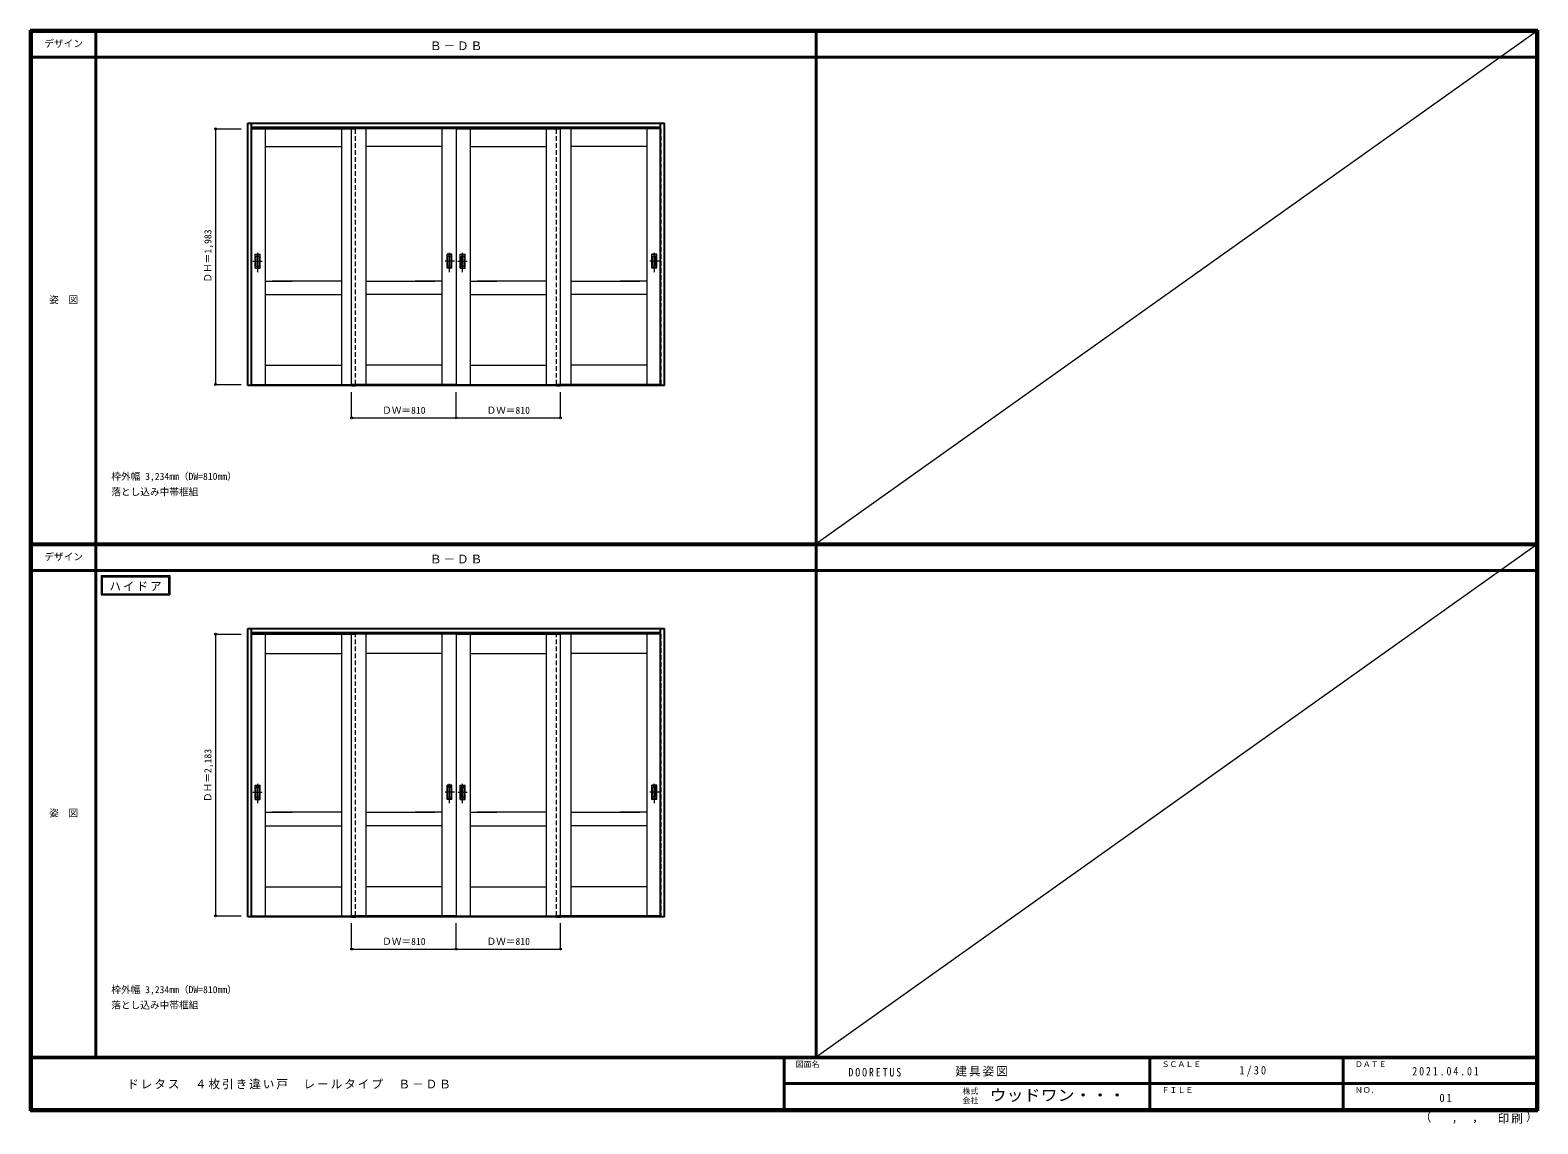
# Model space of a CAD drawing. Units: millimetres, scale not verified. Extents: x -6000 to 5700, y -4307 to 4175.
import ezdxf
from ezdxf.enums import TextEntityAlignment as Align

# ---------------------------------------------------------------- set-up
doc = ezdxf.new("R2010")
doc.units = ezdxf.units.MM
doc.header["$LTSCALE"] = 30
doc.header["$PDMODE"] = 32
doc.header["$PDSIZE"] = 15
doc.linetypes.add('CHAIN1', pattern=[8, 5, -1, 1, -1])
doc.linetypes.add('DASHED1', pattern=[1.8, 1.2, -0.6])
for name, color, linetype, lineweight in [('0-2_扉', 7, 'Continuous', 18), ('0-4_枠', 3, 'Continuous', 25), ('0-6_引手', 7, 'Continuous', 18), ('0-A_文字', 7, 'Continuous', 18), ('0-B_寸法', 7, 'Continuous', 9), ('F-1_枠', 6, 'Continuous', 40), ('F-A_文字', 7, 'Continuous', 18)]:
    doc.layers.add(name, color=color, linetype=linetype, lineweight=lineweight)
doc.styles.add('ＭＳ ゴシック', font='')
doc.styles.get('ＭＳ ゴシック').set_extended_font_data('MS Gothic')

msp = doc.modelspace()

# ---------------------------------------------------------------- linework, layer by layer
at = {"layer": '0-2_扉', "color": 4, "linetype": 'DASHED1', "lineweight": 9}
for p, q in [((-4285, 3409), (-4285, 3405)), ((-4285, 3409), (-4285, 3405)), ((-4285, 3409), (-4285, 1426)), ((-4282, 3409), (-4285, 3409)), ((-3475, 1426), (-3475, 3409)), ((-2695, 3409), (-2695, 3405)), ((-2695, 3409), (-2695, 3405)), ((-1915, 1426), (-1915, 3409)), ((-1108, 3409), (-1105, 3409)), ((-1105, 3409), (-1105, 3405)), ((-1105, 3409), (-1105, 3405)), ((-1105, 3409), (-1105, 1426)), ((-4282, 1426), (-4285, 1426)), ((-1108, 1426), (-1105, 1426)), ((-4285, -510.25), (-4285, -514.25)), ((-4285, -510.25), (-4285, -514.25)), ((-4285, -510.25), (-4285, -2693.25)), ((-4282, -510.25), (-4285, -510.25)), ((-2695, -510.25), (-2695, -514.25)), ((-2695, -510.25), (-2695, -514.25)), ((-1108, -510.25), (-1105, -510.25)), ((-1105, -510.25), (-1105, -514.25)), ((-1105, -510.25), (-1105, -514.25)), ((-1105, -510.25), (-1105, -2693.25)), ((-4282, -2693.25), (-4285, -2693.25)), ((-1108, -2693.25), (-1105, -2693.25))]:
    msp.add_line(p, q, dxfattribs=at)
at = {"layer": '0-2_扉'}
for p, q in [((-4282, 3409), (-3475, 3409)), ((-4175, 3409), (-4175, 1426)), ((-3585, 3409), (-3585, 1426)), ((-2695, 3409), (-3505, 3409)), ((-3395, 3409), (-3395, 1426)), ((-2805, 3409), (-2805, 1426)), ((-2695, 3409), (-2695, 1426)), ((-2695, 3409), (-1885, 3409)), ((-2695, 3409), (-2695, 1426)), ((-2585, 3409), (-2585, 1426)), ((-1995, 3409), (-1995, 1426)), ((-1108, 3409), (-1915, 3409)), ((-1805, 3409), (-1805, 1426)), ((-1215, 3409), (-1215, 1426)), ((-4175, 3274), (-3585, 3274)), ((-2805, 3274), (-3395, 3274)), ((-2585, 3274), (-1995, 3274)), ((-1215, 3274), (-1805, 3274)), ((-4175, 2229), (-3967.5, 2229)), ((-3585, 2229), (-4121.5, 2229)), ((-3395, 2229), (-2858.5, 2229)), ((-2805, 2229), (-3012.5, 2229)), ((-2585, 2229), (-2377.5, 2229)), ((-1995, 2229), (-2531.5, 2229)), ((-1805, 2229), (-1268.5, 2229)), ((-1215, 2229), (-1422.5, 2229)), ((-4175, 2124), (-3585, 2124)), ((-2805, 2124), (-3395, 2124)), ((-2585, 2124), (-1995, 2124)), ((-1215, 2124), (-1805, 2124)), ((-4175, 1576), (-3585, 1576)), ((-2805, 1576), (-3395, 1576)), ((-2585, 1576), (-1995, 1576)), ((-1215, 1576), (-1805, 1576)), ((-4282, 1426), (-3475, 1426)), ((-1108, 1426), (-1915, 1426)), ((-4282, -510.25), (-3475, -510.25)), ((-4175, -510.25), (-4175, -2693.25)), ((-3585, -510.25), (-3585, -2693.25)), ((-2695, -510.25), (-3505, -510.25)), ((-3395, -510.25), (-3395, -2693.25)), ((-2805, -510.25), (-2805, -2693.25)), ((-2695, -510.25), (-2695, -2693.25)), ((-2695, -510.25), (-1885, -510.25)), ((-2695, -510.25), (-2695, -2693.25)), ((-2585, -510.25), (-2585, -2693.25)), ((-1995, -510.25), (-1995, -2693.25)), ((-1108, -510.25), (-1915, -510.25)), ((-1805, -510.25), (-1805, -2693.25)), ((-1215, -510.25), (-1215, -2693.25)), ((-4175, -660.25), (-3585, -660.25)), ((-2805, -660.25), (-3395, -660.25)), ((-2585, -660.25), (-1995, -660.25)), ((-1215, -660.25), (-1805, -660.25)), ((-4175, -1890.25), (-3967.5, -1890.25)), ((-3585, -1890.25), (-4121.5, -1890.25)), ((-3395, -1890.25), (-2858.5, -1890.25)), ((-2805, -1890.25), (-3012.5, -1890.25)), ((-2585, -1890.25), (-2377.5, -1890.25)), ((-1995, -1890.25), (-2531.5, -1890.25)), ((-1805, -1890.25), (-1268.5, -1890.25)), ((-1215, -1890.25), (-1422.5, -1890.25)), ((-4175, -1995.25), (-3585, -1995.25)), ((-2805, -1995.25), (-3395, -1995.25)), ((-2585, -1995.25), (-1995, -1995.25)), ((-1215, -1995.25), (-1805, -1995.25)), ((-4175, -2468.25), (-3585, -2468.25)), ((-2805, -2468.25), (-3395, -2468.25)), ((-2585, -2468.25), (-1995, -2468.25)), ((-1215, -2468.25), (-1805, -2468.25)), ((-4282, -2693.25), (-3475, -2693.25)), ((-1108, -2693.25), (-1915, -2693.25))]:
    msp.add_line(p, q, dxfattribs=at)
at = {"layer": '0-2_扉', "color": 3, "lineweight": 25}
for p, q in [((-3505, 1418), (-3475, 1418)), ((-1915, 1418), (-1885, 1418))]:
    msp.add_line(p, q, dxfattribs=at)
at = {"layer": '0-2_扉'}
for points in [[(-2695, 1426), (-3505, 1426), (-3505, 3409)], [(-2695, 1426), (-1885, 1426), (-1885, 3409)], [(-2695, -2693.25), (-3505, -2693.25), (-3505, -510.25)], [(-2695, -2693.25), (-1885, -2693.25), (-1885, -510.25)]]:
    msp.add_lwpolyline(points, dxfattribs=at)
at = {"layer": '0-4_枠'}
for p, q in [((-4312, 1418), (-4312, 3453)), ((-4312, 3453), (-1078, 3453)), ((-4282, 1418), (-4282, 3453)), ((-4282, 3423), (-1108, 3423)), ((-1108, 1418), (-1108, 3453)), ((-1078, 1418), (-1078, 3453)), ((-4282, 1418), (-4312, 1418)), ((-1108, 1421), (-4282, 1421)), ((-1108, 1418), (-4282, 1418)), ((-1078, 1418), (-1108, 1418)), ((-4312, -2701.25), (-4312, -466.25)), ((-4312, -466.25), (-1078, -466.25)), ((-4282, -2701.25), (-4282, -466.25)), ((-1108, -2701.25), (-1108, -466.25)), ((-1078, -2701.25), (-1078, -466.25)), ((-4282, -496.25), (-1108, -496.25)), ((-4282, -2701.25), (-4312, -2701.25)), ((-1108, -2698.25), (-4282, -2698.25)), ((-1108, -2701.25), (-4282, -2701.25)), ((-3505, -2701.25), (-3475, -2701.25)), ((-1915, -2701.25), (-1885, -2701.25)), ((-1078, -2701.25), (-1108, -2701.25))]:
    msp.add_line(p, q, dxfattribs=at)
at = {"layer": '0-4_枠', "color": 4, "linetype": 'DASHED1', "lineweight": 9}
for p, q in [((-3475, -2693.25), (-3475, -510.25)), ((-1915, -2693.25), (-1915, -510.25))]:
    msp.add_line(p, q, dxfattribs=at)
at = {"layer": '0-6_引手', "linetype": 'CHAIN1'}
for p, q in [((-4234, 2298.27), (-4234, 2469.12)), ((-2746, 2298.27), (-2746, 2469.12)), ((-2644, 2298.27), (-2644, 2469.12)), ((-1156, 2298.27), (-1156, 2469.12)), ((-4272.07, 2383.5), (-4199.56, 2383.5)), ((-2707.93, 2383.5), (-2780.44, 2383.5)), ((-2682.07, 2383.5), (-2609.56, 2383.5)), ((-1117.93, 2383.5), (-1190.44, 2383.5)), ((-4272.07, -1735.75), (-4199.56, -1735.75)), ((-4234, -1820.98), (-4234, -1650.13)), ((-2707.93, -1735.75), (-2780.44, -1735.75)), ((-2746, -1820.98), (-2746, -1650.13)), ((-2682.07, -1735.75), (-2609.56, -1735.75)), ((-2644, -1820.98), (-2644, -1650.13)), ((-1117.93, -1735.75), (-1190.44, -1735.75)), ((-1156, -1820.98), (-1156, -1650.13))]:
    msp.add_line(p, q, dxfattribs=at)
at = {"layer": '0-6_引手'}
for p, q in [((-4253, 2438.5), (-4215, 2438.5)), ((-4253, 2328.5), (-4253, 2438.5)), ((-4246.5, 2422.5), (-4221.5, 2422.5)), ((-4246.5, 2344.5), (-4246.5, 2422.5)), ((-4246.5, 2344.5), (-4221.5, 2344.5)), ((-4221.5, 2344.5), (-4221.5, 2422.5)), ((-4215, 2328.5), (-4215, 2438.5)), ((-2727, 2438.5), (-2765, 2438.5)), ((-2765, 2328.5), (-2765, 2438.5)), ((-2733.5, 2422.5), (-2758.5, 2422.5)), ((-2758.5, 2344.5), (-2758.5, 2422.5)), ((-2733.5, 2344.5), (-2758.5, 2344.5)), ((-2733.5, 2344.5), (-2733.5, 2422.5)), ((-2727, 2328.5), (-2727, 2438.5)), ((-2663, 2438.5), (-2625, 2438.5)), ((-2663, 2328.5), (-2663, 2438.5)), ((-2656.5, 2422.5), (-2631.5, 2422.5)), ((-2656.5, 2344.5), (-2656.5, 2422.5)), ((-2656.5, 2344.5), (-2631.5, 2344.5)), ((-2631.5, 2344.5), (-2631.5, 2422.5)), ((-2625, 2328.5), (-2625, 2438.5)), ((-1137, 2438.5), (-1175, 2438.5)), ((-1175, 2328.5), (-1175, 2438.5)), ((-1143.5, 2422.5), (-1168.5, 2422.5)), ((-1168.5, 2344.5), (-1168.5, 2422.5)), ((-1143.5, 2344.5), (-1168.5, 2344.5)), ((-1143.5, 2344.5), (-1143.5, 2422.5)), ((-1137, 2328.5), (-1137, 2438.5)), ((-4253, 2328.5), (-4215, 2328.5)), ((-2727, 2328.5), (-2765, 2328.5)), ((-2663, 2328.5), (-2625, 2328.5)), ((-1137, 2328.5), (-1175, 2328.5)), ((-4253, -1680.75), (-4215, -1680.75)), ((-4253, -1790.75), (-4253, -1680.75)), ((-4246.5, -1696.75), (-4221.5, -1696.75)), ((-4246.5, -1774.75), (-4246.5, -1696.75)), ((-4221.5, -1774.75), (-4221.5, -1696.75)), ((-4215, -1790.75), (-4215, -1680.75)), ((-2727, -1680.75), (-2765, -1680.75)), ((-2765, -1790.75), (-2765, -1680.75)), ((-2733.5, -1696.75), (-2758.5, -1696.75)), ((-2758.5, -1774.75), (-2758.5, -1696.75)), ((-2733.5, -1774.75), (-2733.5, -1696.75)), ((-2727, -1790.75), (-2727, -1680.75)), ((-2663, -1680.75), (-2625, -1680.75)), ((-2663, -1790.75), (-2663, -1680.75)), ((-2656.5, -1696.75), (-2631.5, -1696.75)), ((-2656.5, -1774.75), (-2656.5, -1696.75)), ((-2631.5, -1774.75), (-2631.5, -1696.75)), ((-2625, -1790.75), (-2625, -1680.75)), ((-1137, -1680.75), (-1175, -1680.75)), ((-1175, -1790.75), (-1175, -1680.75)), ((-1143.5, -1696.75), (-1168.5, -1696.75)), ((-1168.5, -1774.75), (-1168.5, -1696.75)), ((-1143.5, -1774.75), (-1143.5, -1696.75)), ((-1137, -1790.75), (-1137, -1680.75)), ((-4253, -1790.75), (-4215, -1790.75)), ((-4246.5, -1774.75), (-4221.5, -1774.75)), ((-2727, -1790.75), (-2765, -1790.75)), ((-2733.5, -1774.75), (-2758.5, -1774.75)), ((-2663, -1790.75), (-2625, -1790.75)), ((-2656.5, -1774.75), (-2631.5, -1774.75)), ((-1137, -1790.75), (-1175, -1790.75)), ((-1143.5, -1774.75), (-1168.5, -1774.75))]:
    msp.add_line(p, q, dxfattribs=at)
at = {"layer": '0-6_引手', "linetype": 'DASHED1'}
for p, q in [((-4218, 2332.5), (-4218, 2434.5)), ((-2762, 2332.5), (-2762, 2434.5)), ((-2628, 2332.5), (-2628, 2434.5)), ((-1172, 2332.5), (-1172, 2434.5)), ((-4250, 2332.5), (-4218, 2332.5)), ((-2730, 2332.5), (-2762, 2332.5)), ((-2660, 2332.5), (-2628, 2332.5)), ((-1140, 2332.5), (-1172, 2332.5)), ((-4218, -1786.75), (-4218, -1684.75)), ((-2762, -1786.75), (-2762, -1684.75)), ((-2628, -1786.75), (-2628, -1684.75)), ((-1172, -1786.75), (-1172, -1684.75)), ((-4250, -1786.75), (-4218, -1786.75)), ((-2730, -1786.75), (-2762, -1786.75)), ((-2660, -1786.75), (-2628, -1786.75)), ((-1140, -1786.75), (-1172, -1786.75))]:
    msp.add_line(p, q, dxfattribs=at)
for points in [[(-4250, 2332.5), (-4250, 2434.5), (-4218, 2434.5)], [(-2730, 2332.5), (-2730, 2434.5), (-2762, 2434.5)], [(-2660, 2332.5), (-2660, 2434.5), (-2628, 2434.5)], [(-1140, 2332.5), (-1140, 2434.5), (-1172, 2434.5)], [(-4250, -1786.75), (-4250, -1684.75), (-4218, -1684.75)], [(-2730, -1786.75), (-2730, -1684.75), (-2762, -1684.75)], [(-2660, -1786.75), (-2660, -1684.75), (-2628, -1684.75)], [(-1140, -1786.75), (-1140, -1684.75), (-1172, -1684.75)]]:
    msp.add_lwpolyline(points, dxfattribs=at)
at = {"layer": '0-A_文字'}
for p, q in [((-5450, -55.5), (-5450, -205.5)), ((-5440, -65.5), (-4925.67, -65.5)), ((-4925.67, -65.5), (-4925.67, -195.5)), ((-5450, -205.5), (-4915.67, -205.5))]:
    msp.add_line(p, q, dxfattribs=at)
for points in [[(-5450, -55.5), (-4915.67, -55.5), (-4915.67, -205.5)], [(-5440, -65.5), (-5440, -195.5), (-4925.67, -195.5)]]:
    msp.add_lwpolyline(points, dxfattribs=at)
at = {"layer": '0-B_寸法', "color": 4}
for p, q in [((-4562, 3409), (-4362, 3409)), ((-4562, 3409), (-4562, 1426)), ((-4562, 1426), (-4362, 1426)), ((-3505, 1168), (-3505, 1368)), ((-2695, 1168), (-2695, 1368)), ((-1885, 1168), (-1885, 1368)), ((-3505, 1168), (-1885, 1168)), ((-4562, -510.25), (-4362, -510.25)), ((-4562, -510.25), (-4562, -2693.25)), ((-4562, -2693.25), (-4362, -2693.25)), ((-3505, -2951.25), (-3505, -2751.25)), ((-2695, -2951.25), (-2695, -2751.25)), ((-1885, -2951.25), (-1885, -2751.25)), ((-3505, -2951.25), (-1885, -2951.25))]:
    msp.add_line(p, q, dxfattribs=at)
at = {"layer": '0-B_寸法'}
for p in [(-4562, 3409), (-4562, 1426), (-3505, 1168), (-2695, 1168), (-1885, 1168), (-4562, -510.25), (-4562, -2693.25), (-3505, -2951.25), (-2695, -2951.25), (-1885, -2951.25)]:
    msp.add_point(p, dxfattribs=at)
at = {"layer": 'F-1_枠'}
for p, q in [((-6000, 4175), (5700, 4175)), ((-6000, 4175), (-6000, -4205)), ((-6000, 4170), (5700, 4170)), ((-6000, 4165), (5700, 4165)), ((-5995, 4175), (-5995, -4205)), ((-5990, 4175), (-5990, -4205)), ((-5490, 4175), (-5490, -3790)), ((100, -3790), (100, 4175)), ((5690, 4175), (5690, -4205)), ((5695, 4175), (5695, -4205)), ((5700, 4175), (5700, -4205)), ((-6000, 3965), (5700, 3965)), ((-6000, 190.5), (5700, 190.5)), ((-6000, 187.5), (5700, 187.5)), ((-6000, 184.5), (5700, 184.5)), ((-6000, -15.5), (5700, -15.5)), ((5700, -3790), (-6000, -3790)), ((5700, -3795), (-6000, -3795)), ((-150, -3795), (-150, -4195)), ((2690, -3795), (2690, -4195)), ((4190, -3795), (4190, -4195)), ((-150, -3995), (5690, -3995.01)), ((5700, -4195), (-6000, -4195)), ((5700, -4200), (-6000, -4200)), ((5700, -4205), (-6000, -4205))]:
    msp.add_line(p, q, dxfattribs=at)
at = {"layer": 'F-A_文字'}
for p, q in [((5690, 4165), (100, 190.5)), ((5690, 184.5), (100, -3790))]:
    msp.add_line(p, q, dxfattribs=at)

# ---------------------------------------------------------------- texts
at = {"layer": '0-A_文字', "style": 'ＭＳ ゴシック'}
for s, p in [('枠外幅 3,234mm（DW=810mm）', (-5370, 670.5)), ('落とし込み中帯框組', (-5370, 550.5)), ('枠外幅 3,234mm（DW=810mm）', (-5370, -3310)), ('落とし込み中帯框組', (-5370, -3430))]:
    msp.add_text(s, height=54.99, dxfattribs=at).set_placement(p, align=Align.BOTTOM_LEFT)
at = {"layer": '0-A_文字', "char_height": 65.98, "attachment_point": 7, "style": 'ＭＳ ゴシック'}
for s, insert in [('\\T1.17;Ｂ－ＤＢ', (-2897.5, 4020)), ('\\T1.17;Ｂ－ＤＢ', (-2897.5, 39.5)), ('\\T1.17;ハイドア', (-5385.34, -175.5))]:
    msp.add_mtext(s, dxfattribs=dict(at, insert=insert))
at = {"layer": '0-B_寸法', "style": 'ＭＳ ゴシック'}
for s, p in [('ＤＨ＝1,983', (-4577, 2217.25)), ('ＤＨ＝2,183', (-4577, -1811.25))]:
    msp.add_text(s, height=54.99, rotation=90, dxfattribs=at).set_placement(p, align=Align.BOTTOM_LEFT)
for p in [(-3268.75, 1183), (-2458.75, 1183), (-3268.75, -2936.25), (-2458.75, -2936.25)]:
    msp.add_text('ＤＷ＝810', height=54.99, dxfattribs=at).set_placement(p, align=Align.BOTTOM_LEFT)
at = {"layer": 'F-A_文字', "style": 'ＭＳ ゴシック'}
for s, height, p in [('デザイン', 54.99, (-5890, 4027.5)), ('姿\u3000図', 54.99, (-5852.5, 2040.25)), ('デザイン', 54.99, (-5890, 47)), ('姿\u3000図', 54.99, (-5852.5, -1940.25)), ('図面名', 43.99, (-60, -3880)), ('ＳＣＡＬＥ', 43.99, (2780, -3880)), ('ＤＡＴＥ', 43.99, (4280, -3880)), ('株式', 43.99, (1235, -4089)), ('ＦＩＬＥ', 43.99, (2780, -4080)), ('ＮＯ．', 43.99, (4280, -4080)), ('会社', 43.99, (1235, -4161)), ('（', 65.98, (4784.03, -4308.31)), ('）', 65.98, (5608.4, -4304.13)), (',', 65.98, (5031.28, -4308.31)), (',', 65.98, (5190.2, -4305.53))]:
    msp.add_text(s, height=height, dxfattribs=at).set_placement(p, align=Align.BOTTOM_LEFT)
at = {"layer": 'F-A_文字', "style": 'ＭＳ ゴシック', "width": 1.1}
msp.add_text('ウッドワン・・・', height=87.98, dxfattribs=at).set_placement((1445, -4155), align=Align.BOTTOM_LEFT)
at = {"layer": 'F-A_文字', "char_height": 65.98, "attachment_point": 7, "style": 'ＭＳ ゴシック'}
for s, insert in [('\\T1.17;建具姿図', (1180.42, -3940)), ('\\T1.38;\\W0.9;1/30', (3383.75, -3940)), ('\\T1.17;ドレタス\u3000４枚引き違い戸\u3000レールタイプ\u3000Ｂ－ＤＢ', (-5247.55, -4040)), ('\\T1.39;\\W0.85;DOORETUS', (350, -3940.79)), ('\\T1.39;\\W0.85;2021.04.01', (4726.25, -3932.5)), ('\\T1.36;\\W0.9;01', (4936.25, -4140)), ('\\T1.17;印刷', (5388.15, -4306.92))]:
    msp.add_mtext(s, dxfattribs=dict(at, insert=insert))

doc.saveas('drawing.dxf')
